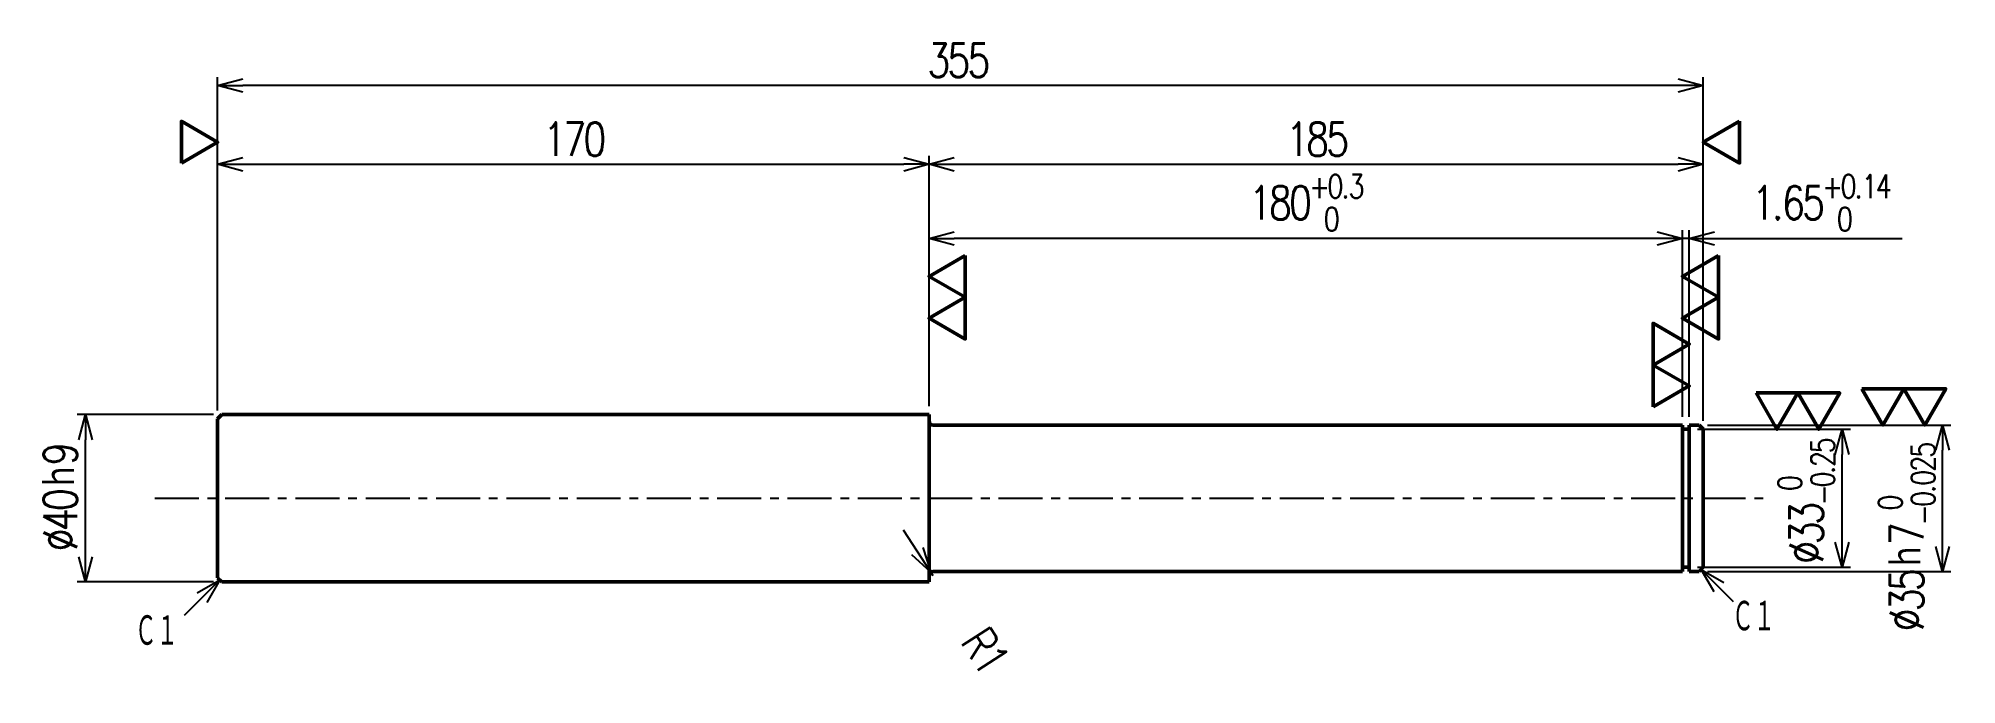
# Model space of a CAD drawing. Header units: millimetres. Extents: x -43 to 416, y -45 to 110.
import ezdxf

# ---------------------------------------------------------------- set-up
doc = ezdxf.new("R2010")
doc.units = ezdxf.units.MM
doc.header["$LTSCALE"] = 0.330709
doc.linetypes.add('CENTER', pattern=[50.8, 31.75, -6.35, 6.35, -6.35])
doc.layers.add('NoLayerName_001', color=7, linetype='Continuous')
doc.styles.get("Standard").update_dxf_attribs({"font": 'txt', "bigfont": 'extfont2'})
doc.dimstyles.get("Standard").update_dxf_attribs({"dimtxt": 2.5, "dimasz": 2.5, "dimexe": 1.25, "dimexo": 0.625, "dimtad": 1, "dimdec": 3, "dimzin": 0, "dimdsep": 46, "dimtxsty": 'Standard', "dimcen": 2.5, "dimadec": 0, "dimazin": 0, "dimtfac": 0.75, "dimtdec": 3, "dimtmove": 0, "dimatfit": 3, "dimfxl": 1, "dimarcsym": 0})

# ---------------------------------------------------------------- blocks, each defined once
blk = doc.blocks.new('SX_FinishSymbol_2')
at = {"color": 0, "linetype": 'ByBlock', "lineweight": -2}
for points in [[(-1, 0.866), (-0.5, 0), (0, 0.866)], [(0, 0.866), (0.5, 0), (1, 0.866)]]:
    blk.add_lwpolyline(points, close=True, dxfattribs=at)
blk = doc.blocks.new('_OPEN30')
at = {"color": 0, "linetype": 'ByBlock', "lineweight": -2}
for p, q in [((-1, 0.267949), (0, 0)), ((0, 0), (-1, -0.267949)), ((0, 0), (-1, 0))]:
    blk.add_line(p, q, dxfattribs=at)
blk = doc.blocks.new('*D9')
at = {"layer": 'Defpoints', "color": 0}
for p in [(350, 62.08), (350, 17.5), (351.65, 17.5)]:
    blk.add_point(p, dxfattribs=at)
at = {"layer": 'NoLayerName_001', "color": 0, "linetype": 'Continuous', "lineweight": 25}
for p, q in [((344, 62.08), (338, 62.08)), ((350, 19.5), (350, 64.08)), ((351.65, 62.08), (350, 62.08)), ((351.65, 19.5), (351.65, 64.08)), ((351.65, 62.08), (402.51, 62.08)), ((357.65, 62.08), (363.65, 62.08))]:
    blk.add_line(p, q, dxfattribs=at)
at = {"layer": 'NoLayerName_001', "color": 0, "lineweight": 25, "xscale": 6, "yscale": 6, "zscale": 6}
blk.add_blockref('_OPEN30', (350, 62.08), dxfattribs=at)
at = {"layer": 'NoLayerName_001', "color": 0, "lineweight": 25, "xscale": 6, "yscale": 6, "zscale": 6, "rotation": 180}
blk.add_blockref('_OPEN30', (351.65, 62.08), dxfattribs=at)
at = {"layer": 'NoLayerName_001', "color": 2, "lineweight": 50, "insert": (383.08, 70.61), "char_height": 8, "attachment_point": 5}
blk.add_mtext('\\A1;\\W0.8000;\\T0.8750;1.65{\\H5.600000;\\S+0.14^  0;}', dxfattribs=at)
blk = doc.blocks.new('*D10')
at = {"layer": 'Defpoints', "color": 0}
for p in [(354, 17.5), (412.14, 17.5), (354, -17.5)]:
    blk.add_point(p, dxfattribs=at)
at = {"layer": 'NoLayerName_001', "color": 0, "linetype": 'Continuous', "lineweight": 25}
for p, q in [((356, 17.5), (414.14, 17.5)), ((412.14, -11.5), (412.14, 11.5)), ((356, -17.5), (414.14, -17.5))]:
    blk.add_line(p, q, dxfattribs=at)
at = {"layer": 'NoLayerName_001', "color": 0, "lineweight": 25, "xscale": 6, "yscale": 6, "zscale": 6}
for p, rotation in [((412.14, 17.5), 90), ((412.14, -17.5), 270)]:
    blk.add_blockref('_OPEN30', p, dxfattribs=dict(at, rotation=rotation))
at = {"layer": 'NoLayerName_001', "color": 2, "lineweight": 50, "insert": (403.61, -9.38), "char_height": 8, "attachment_point": 5, "rotation": 90}
blk.add_mtext('\\A1;\\W0.8000;\\T0.8750;%%c35ｈ7{{\\H0.70x;\\A1;\\S 0^ -0.025;}}', dxfattribs=at)
blk = doc.blocks.new('*D11')
at = {"layer": 'Defpoints', "color": 0}
for p in [(351.65, 16.5), (388.15, 16.5), (351.65, -16.5)]:
    blk.add_point(p, dxfattribs=at)
at = {"layer": 'NoLayerName_001', "color": 0, "linetype": 'Continuous', "lineweight": 25}
for p, q in [((353.65, 16.5), (390.15, 16.5)), ((388.15, -10.5), (388.15, 10.5)), ((353.65, -16.5), (390.15, -16.5))]:
    blk.add_line(p, q, dxfattribs=at)
at = {"layer": 'NoLayerName_001', "color": 0, "lineweight": 25, "xscale": 6, "yscale": 6, "zscale": 6}
for p, rotation in [((388.15, 16.5), 90), ((388.15, -16.5), 270)]:
    blk.add_blockref('_OPEN30', p, dxfattribs=dict(at, rotation=rotation))
at = {"layer": 'NoLayerName_001', "color": 2, "lineweight": 50, "insert": (379.62, -0.84), "char_height": 8, "attachment_point": 5, "rotation": 90}
blk.add_mtext('\\A1;\\W0.8000;\\T0.7500;%%c33{\\H5.600000;\\S 0^ -0.25;}', dxfattribs=at)
blk = doc.blocks.new('SX_FinishSymbol_1')
at = {"color": 0, "linetype": 'ByBlock', "lineweight": -2}
blk.add_lwpolyline([(-0.5, 0.866), (0, 0), (0.5, 0.866)], close=True, dxfattribs=at)
blk = doc.blocks.new('*D14')
at = {"layer": 'Defpoints', "color": 0}
for p in [(170.46, -17.66), (171, -18.5)]:
    blk.add_point(p, dxfattribs=at)
at = {"layer": 'NoLayerName_001', "color": 0, "linetype": 'Continuous', "lineweight": 25}
for p, q in [((167.19, -12.63), (163.93, -7.59)), ((171, -18.5), (170.46, -17.66))]:
    blk.add_line(p, q, dxfattribs=at)
at = {"layer": 'NoLayerName_001', "color": 0, "lineweight": 25, "xscale": 6, "yscale": 6, "zscale": 6, "rotation": 302.9623598824692}
blk.add_blockref('_OPEN30', (170.46, -17.66), dxfattribs=at)
at = {"layer": 'NoLayerName_001', "color": 2, "lineweight": 50, "insert": (183.33, -36.23), "char_height": 8, "attachment_point": 5, "rotation": 302.9624}
blk.add_mtext('\\W0.8000;\\T0.8750;R1', dxfattribs=at)
blk = doc.blocks.new('_NONE')
blk = doc.blocks.new('DIM_0002')
at = {"color": 3, "linetype": 'Continuous', "lineweight": 25}
blk.add_line((20.23, 16.27), (11.72, 7.76), dxfattribs=at)
blk.add_lwpolyline([(14.85, 13.17), (20.23, 16.27), (17.12, 10.89)], dxfattribs=at)
at = {"color": 2, "linetype": 'Continuous', "lineweight": 50, "width": 0.583333}
blk.add_text('Ｃ１', height=8, dxfattribs=at).set_placement((0, 0))
blk = doc.blocks.new('DIM_0003')
at = {"color": 3, "linetype": 'Continuous', "lineweight": 25}
blk.add_line((0, 15.33), (7.64, 7.68), dxfattribs=at)
blk.add_lwpolyline([(3.11, 9.95), (0, 15.33), (5.38, 12.22)], dxfattribs=at)
at = {"color": 2, "linetype": 'Continuous', "lineweight": 50, "width": 0.583333}
blk.add_text('Ｃ１', height=8, dxfattribs=at).set_placement((7.39, 0))
blk = doc.blocks.new('*D17')
at = {"layer": 'Defpoints', "color": 0}
for p in [(-31.58, 20), (1, 20), (1, -20)]:
    blk.add_point(p, dxfattribs=at)
at = {"layer": 'NoLayerName_001', "color": 0, "linetype": 'Continuous', "lineweight": 25}
for p, q in [((-1, 20), (-33.58, 20)), ((-31.58, -14), (-31.58, 14)), ((-1, -20), (-33.58, -20))]:
    blk.add_line(p, q, dxfattribs=at)
at = {"layer": 'NoLayerName_001', "color": 0, "lineweight": 25, "xscale": 6, "yscale": 6, "zscale": 6}
for p, rotation in [((-31.58, 20), 90), ((-31.58, -20), 270)]:
    blk.add_blockref('_OPEN30', p, dxfattribs=dict(at, rotation=rotation))
at = {"layer": 'NoLayerName_001', "color": 2, "lineweight": 50, "insert": (-37.58, 0), "char_height": 8, "attachment_point": 5, "rotation": 90}
blk.add_mtext('\\W0.8000;\\T0.8750;%%c40ｈ9', dxfattribs=at)
blk = doc.blocks.new('*D18')
at = {"layer": 'Defpoints', "color": 0}
for p in [(170, 62.08), (170, 20), (350, 17.5)]:
    blk.add_point(p, dxfattribs=at)
at = {"layer": 'NoLayerName_001', "color": 0, "linetype": 'Continuous', "lineweight": 25}
for p, q in [((170, 22), (170, 64.08)), ((344, 62.08), (176, 62.08)), ((350, 19.5), (350, 64.08))]:
    blk.add_line(p, q, dxfattribs=at)
at = {"layer": 'NoLayerName_001', "color": 0, "lineweight": 25, "xscale": 6, "yscale": 6, "zscale": 6}
for p, rotation in [((170, 62.08), 180), ((350, 62.08), 360)]:
    blk.add_blockref('_OPEN30', p, dxfattribs=dict(at, rotation=rotation))
at = {"layer": 'NoLayerName_001', "color": 2, "lineweight": 50, "insert": (260, 70.61), "char_height": 8, "attachment_point": 5}
blk.add_mtext('\\A1;\\W0.8000;\\T0.8750;180{\\H5.600000;\\S+0.3^  0;}', dxfattribs=at)
blk = doc.blocks.new('*D19')
at = {"layer": 'Defpoints', "color": 0}
for p in [(170, 79.8), (0, 19), (170, 20)]:
    blk.add_point(p, dxfattribs=at)
at = {"layer": 'NoLayerName_001', "color": 0, "linetype": 'Continuous', "lineweight": 25}
for p, q in [((0, 21), (0, 81.8)), ((6, 79.8), (164, 79.8)), ((170, 22), (170, 81.8))]:
    blk.add_line(p, q, dxfattribs=at)
at = {"layer": 'NoLayerName_001', "color": 0, "lineweight": 25, "xscale": 6, "yscale": 6, "zscale": 6, "rotation": 180}
blk.add_blockref('_OPEN30', (0, 79.8), dxfattribs=at)
at = {"layer": 'NoLayerName_001', "color": 0, "lineweight": 25, "xscale": 6, "yscale": 6, "zscale": 6}
blk.add_blockref('_OPEN30', (170, 79.8), dxfattribs=at)
at = {"layer": 'NoLayerName_001', "color": 2, "lineweight": 50, "insert": (85, 85.8), "char_height": 8, "attachment_point": 5}
blk.add_mtext('\\W0.8000;\\T0.8750;170', dxfattribs=at)
blk = doc.blocks.new('*D20')
at = {"layer": 'Defpoints', "color": 0}
for p in [(355, 79.8), (170, 20), (355, 16.5)]:
    blk.add_point(p, dxfattribs=at)
at = {"layer": 'NoLayerName_001', "color": 0, "linetype": 'Continuous', "lineweight": 25}
for p, q in [((170, 22), (170, 81.8)), ((176, 79.8), (349, 79.8)), ((355, 18.5), (355, 81.8))]:
    blk.add_line(p, q, dxfattribs=at)
at = {"layer": 'NoLayerName_001', "color": 0, "lineweight": 25, "xscale": 6, "yscale": 6, "zscale": 6, "rotation": 180}
blk.add_blockref('_OPEN30', (170, 79.8), dxfattribs=at)
at = {"layer": 'NoLayerName_001', "color": 0, "lineweight": 25, "xscale": 6, "yscale": 6, "zscale": 6}
blk.add_blockref('_OPEN30', (355, 79.8), dxfattribs=at)
at = {"layer": 'NoLayerName_001', "color": 2, "lineweight": 50, "insert": (262.5, 85.8), "char_height": 8, "attachment_point": 5}
blk.add_mtext('\\W0.8000;\\T0.8750;185', dxfattribs=at)
blk = doc.blocks.new('*D21')
at = {"layer": 'Defpoints', "color": 0}
for p in [(0, 98.65), (0, 19), (355, 16.5)]:
    blk.add_point(p, dxfattribs=at)
at = {"layer": 'NoLayerName_001', "color": 0, "linetype": 'Continuous', "lineweight": 25}
for p, q in [((0, 21), (0, 100.65)), ((349, 98.65), (6, 98.65)), ((355, 18.5), (355, 100.65))]:
    blk.add_line(p, q, dxfattribs=at)
at = {"layer": 'NoLayerName_001', "color": 0, "lineweight": 25, "xscale": 6, "yscale": 6, "zscale": 6}
for p, rotation in [((0, 98.65), 180), ((355, 98.65), 360)]:
    blk.add_blockref('_OPEN30', p, dxfattribs=dict(at, rotation=rotation))
at = {"layer": 'NoLayerName_001', "color": 2, "lineweight": 50, "insert": (176.78, 104.65), "char_height": 8, "attachment_point": 5}
blk.add_mtext('\\W0.8000;\\T0.8750;355', dxfattribs=at)
blk = doc.blocks.new('JZB_0004')
at = {"layer": 'NoLayerName_001', "color": 7, "linetype": 'Continuous', "lineweight": 50}
for p, q in [((1, 40), (0, 39)), ((0, 39), (0, 1)), ((170, 40), (1, 40)), ((170, 40), (170, 0)), ((350, 37.5), (171, 37.5)), ((350, 37.5), (350, 2.5)), ((354, 37.5), (351.65, 37.5)), ((351.65, 37.5), (351.65, 2.5)), ((355, 36.5), (354, 37.5)), ((351.65, 36.5), (350, 36.5)), ((355, 36.5), (355, 3.5)), ((0, 1), (1, 0)), ((1, 0), (170, 0)), ((171, 2.5), (350, 2.5)), ((350, 3.5), (351.65, 3.5)), ((351.65, 2.5), (354, 2.5)), ((354, 2.5), (355, 3.5))]:
    blk.add_line(p, q, dxfattribs=at)
for centre, start, end in [((171, 38.5), 180, 270), ((171, 1.5), 90, 180)]:
    blk.add_arc(centre, 1, start, end, dxfattribs=at)

msp = doc.modelspace()

# ---------------------------------------------------------------- linework, layer by layer
at = {"layer": 'NoLayerName_001', "color": 4, "linetype": 'CENTER', "lineweight": 25}
msp.add_line((-15, 0), (370, 0), dxfattribs=at)

# ---------------------------------------------------------------- block references
at = {"layer": 'NoLayerName_001', "color": 1, "lineweight": 50}
for name, p, xscale, yscale, zscale, rotation in [('SX_FinishSymbol_1', (0, 85.0809), 10, 10, 10, 89.99999999999999), ('SX_FinishSymbol_1', (355, 85.0809), 9.999999999999996, 9.999999999999996, 9.999999999999996, 269.9999999999999), ('SX_FinishSymbol_2', (170, 48.0281), 9.999999999999996, 9.999999999999996, 9.999999999999996, 269.9999999999999), ('SX_FinishSymbol_2', (350, 48.0281), 9.999999999999996, 9.999999999999996, 9.999999999999996, 269.9999999999999), ('SX_FinishSymbol_2', (351.65, 31.8411), 10, 10, 10, 89.99999999999999)]:
    msp.add_blockref(name, p, dxfattribs=dict(at, xscale=xscale, yscale=yscale, zscale=zscale, rotation=rotation))
at = {"layer": 'NoLayerName_001', "color": 1, "lineweight": 50, "xscale": 10, "yscale": 10, "zscale": 10}
for p in [(377.5951, 16.5), (402.9153, 17.5)]:
    msp.add_blockref('SX_FinishSymbol_2', p, dxfattribs=at)
at = {"layer": 'NoLayerName_001'}
msp.add_blockref('JZB_0004', (0, -20), dxfattribs=at)
at = {"layer": 'NoLayerName_001', "color": 3, "linetype": 'Continuous', "lineweight": 25}
for name, p in [('DIM_0003', (354.5, -32.325)), ('DIM_0002', (-19.7254, -35.771))]:
    msp.add_blockref(name, p, dxfattribs=at)

# ---------------------------------------------------------------- dimensions: what is measured, and where the dimension line sits
at = {"layer": 'NoLayerName_001', "color": 3, "linetype": 'Continuous', "lineweight": 50}
for base, p1, p2, angle, text, override, picture, middle in [((0, 98.6514), (355, 16.5), (0, 19), 180, '\\W0.8000;\\T0.8750;<>', {"dimtxt": 8, "dimasz": 6, "dimexe": 2, "dimexo": 2, "dimgap": 2, "dimzin": 8, "dimblk": 'OPEN30', "dimclrd": 0, "dimclre": 0, "dimclrt": 2, "dimtp": 0, "dimtm": 0, "dimlwd": 25, "dimlwe": 25}, '*D21', (176.7778, 98.6514)), ((170, 62.0774), (350, 17.5), (170, 20), 180, '\\W0.8000;\\T0.8750;<>', {"dimtxt": 8, "dimasz": 6, "dimexe": 2, "dimexo": 2, "dimgap": 2, "dimzin": 8, "dimblk": 'OPEN30', "dimclrd": 0, "dimclre": 0, "dimclrt": 2, "dimtol": 1, "dimtp": 0.3, "dimtm": 0, "dimtfac": 0.7, "dimtdec": 1, "dimtolj": 1, "dimlwd": 25, "dimlwe": 25}, '*D18', (260, 62.0774)), ((350, 62.0774), (351.65, 17.5), (350, 17.5), 180, '\\W0.8000;\\T0.8750;<>', {"dimtxt": 8, "dimasz": 6, "dimexe": 2, "dimexo": 2, "dimgap": 2, "dimzin": 8, "dimblk": 'OPEN30', "dimclrd": 0, "dimclre": 0, "dimclrt": 2, "dimtol": 1, "dimtp": 0.14, "dimtm": 0, "dimtfac": 0.7, "dimtdec": 2, "dimtolj": 1, "dimlwd": 25, "dimlwe": 25}, '*D9', (383.0824, 62.0774)), ((-31.58, 20), (1, -20), (1, 20), 90, '\\W0.8000;\\T0.8750;<>', {"dimtxt": 8, "dimasz": 6, "dimexe": 2, "dimexo": 2, "dimgap": 2, "dimzin": 8, "dimpost": '%%c<>ｈ9', "dimblk": 'OPEN30', "dimclrd": 0, "dimclre": 0, "dimclrt": 2, "dimtp": 0, "dimtm": 0, "dimlwd": 25, "dimlwe": 25}, '*D17', (-31.58, 0)), ((388.1492, 16.5), (351.65, -16.5), (351.65, 16.5), 90, '\\W0.8000;\\T0.7500;<>', {"dimtxt": 8, "dimasz": 6, "dimexe": 2, "dimexo": 2, "dimgap": 2, "dimzin": 8, "dimpost": '%%c<>', "dimblk": 'OPEN30', "dimclrd": 0, "dimclre": 0, "dimclrt": 2, "dimtol": 1, "dimtp": 0, "dimtm": 0.25, "dimtfac": 0.7, "dimtdec": 2, "dimtolj": 1, "dimlwd": 25, "dimlwe": 25}, '*D11', (388.1492, -0.8434)), ((412.1396, 17.5), (354, -17.5), (354, 17.5), 90, '\\W0.8000;\\T0.8750;<>', {"dimtxt": 8, "dimasz": 6, "dimexe": 2, "dimexo": 2, "dimgap": 2, "dimzin": 8, "dimpost": '%%c<>ｈ7{{\\H0.70x;\\A1;\\S 0^-0.025;}}', "dimblk": 'OPEN30', "dimclrd": 0, "dimclre": 0, "dimclrt": 2, "dimtp": 0, "dimtm": 0.025, "dimtfac": 0.7, "dimtolj": 1, "dimlwd": 25, "dimlwe": 25}, '*D10', (412.1396, -9.38))]:
    dim = msp.add_linear_dim(base=base, p1=p1, p2=p2, angle=angle, text=text, dimstyle='Standard', override=override, dxfattribs=at)
    dim.commit()
    dim.dimension.update_dxf_attribs({"geometry": picture, "text_midpoint": middle, "dimtype": 160})
for base, p1, p2, picture, middle in [((170, 79.7968), (0, 19), (170, 20), '*D19', (85, 79.7968)), ((355, 79.7968), (170, 20), (355, 16.5), '*D20', (262.5, 79.7968))]:
    dim = msp.add_linear_dim(base=base, p1=p1, p2=p2, text='\\W0.8000;\\T0.8750;<>', dimstyle='Standard', override={"dimtxt": 8, "dimasz": 6, "dimexe": 2, "dimexo": 2, "dimgap": 2, "dimzin": 8, "dimblk": 'OPEN30', "dimclrd": 0, "dimclre": 0, "dimclrt": 2, "dimtp": 0, "dimtm": 0, "dimlwd": 25, "dimlwe": 25}, dxfattribs=at)
    dim.commit()
    dim.dimension.update_dxf_attribs({"geometry": picture, "text_midpoint": middle, "dimtype": 160})
dim = msp.add_radius_dim(center=(171, -18.5), mpoint=(170.4559, -17.661), text='\\W0.8000;\\T0.8750;<>', dimstyle='Standard', override={"dimtxt": 8, "dimasz": 6, "dimexe": 2, "dimexo": 2, "dimgap": 2, "dimtad": 3, "dimzin": 8, "dimblk1": 'NONE', "dimblk2": 'OPEN30', "dimsah": 1, "dimclrd": 0, "dimclre": 0, "dimclrt": 2, "dimtp": 0, "dimtm": 0, "dimtmove": 2, "dimlwd": 25, "dimlwe": 25}, dxfattribs=at)
dim.commit()
dim.dimension.update_dxf_attribs({"geometry": '*D14', "text_midpoint": (183.3332, -36.2281), "dimtype": 164})

doc.saveas('drawing.dxf')
